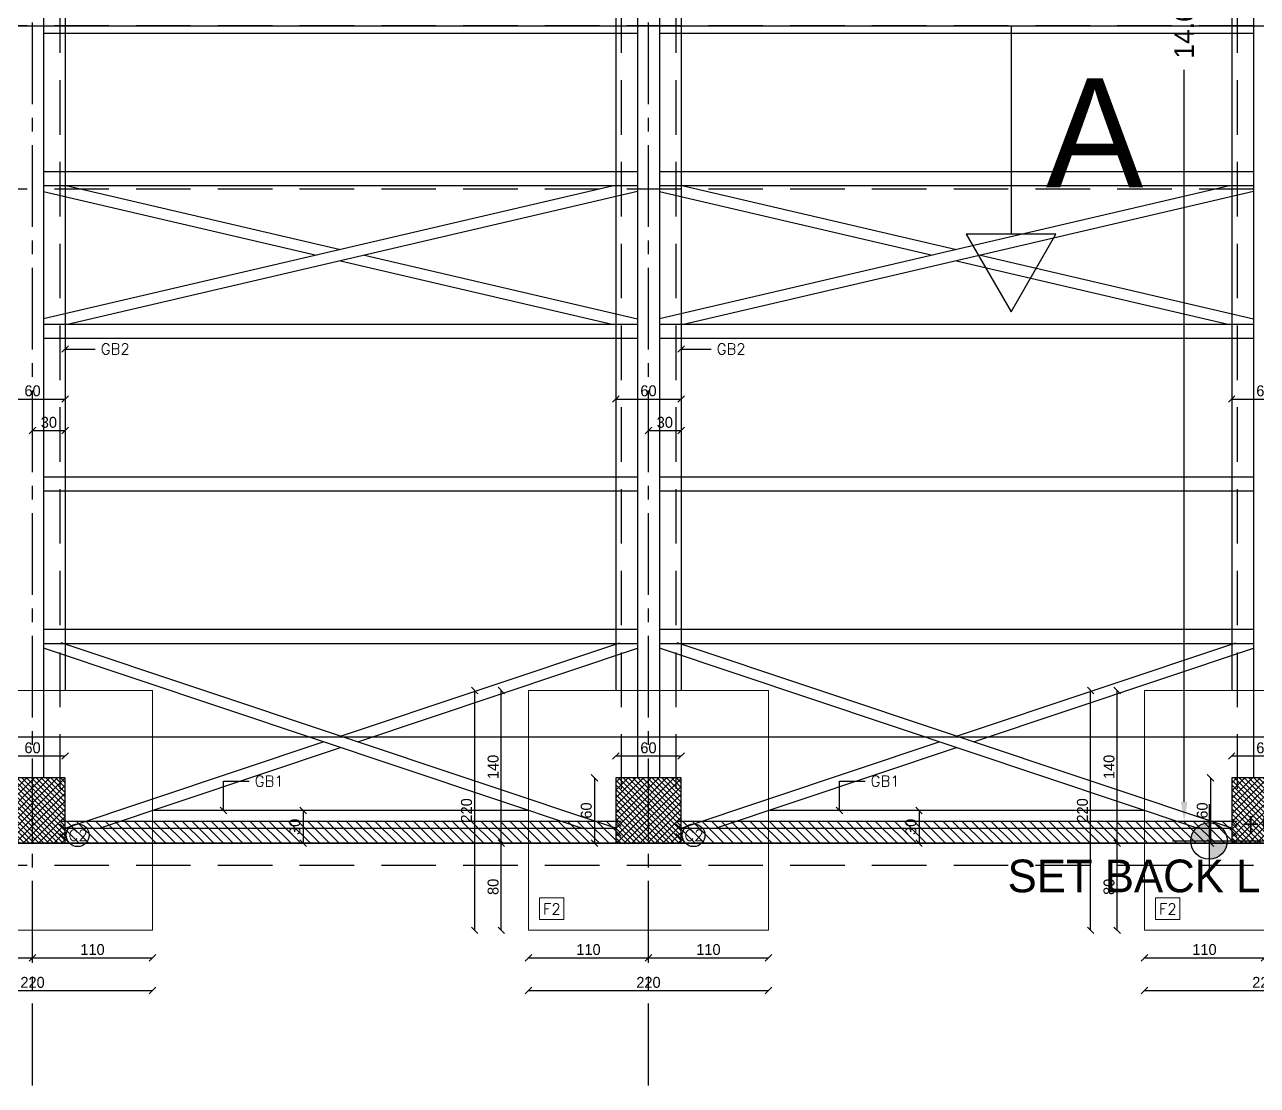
# Model space of a CAD drawing. Header units: metres. Extents: x -353217 to -351774, y -68080 to -67552.
# Drawn here: x -352335.33 to -352324.03, y -67882.94 to -67873.21 of the extents above; entities that cross this region are included whole.
import ezdxf

# ---------------------------------------------------------------- set-up
doc = ezdxf.new("R2010")
doc.units = ezdxf.units.M
doc.header["$MEASUREMENT"] = 0
doc.header["$PDMODE"] = 2
doc.header["$PDSIZE"] = -0.6
doc.linetypes.add('CENTER2', pattern=[1.125, 0.75, -0.125, 0.125, -0.125])
doc.linetypes.add('DASHED', pattern=[0.75, 0.5, -0.25])
for name, color, linetype in [('A-dim', 4, 'Continuous'), ('A-HATCH', 9, 'Continuous'), ('A-levels', 4, 'Continuous'), ('A-TEXT', 6, 'Continuous'), ('A-walls', 5, 'Continuous'), ('lot', 3, 'Continuous'), ('proj', 2, 'DASHED'), ('Str-Axes', 8, 'Continuous'), ('str-columns', 3, 'Continuous'), ('str-frame', 1, 'Continuous'), ('str-ground-beams', 3, 'Continuous')]:
    doc.layers.add(name, color=color, linetype=linetype)
doc.layers.add('str-footings', color=5, linetype='Continuous', lineweight=5)
doc.styles.add('ROMANS', font='romans', dxfattribs={"height": 0.4})
doc.dimstyles.get("Standard").update_dxf_attribs({"dimtxt": 0.18, "dimasz": 0.18, "dimexe": 0.18, "dimexo": 0.0625, "dimgap": 0.09, "dimtad": 0, "dimzin": 0, "dimdsep": 46, "dimtxsty": 'Standard', "dimcen": 0.09, "dimse1": 1, "dimse2": 1, "dimadec": 0, "dimazin": 0, "dimtfac": 1, "dimtix": 1, "dimtofl": 0, "dimtmove": 0, "dimatfit": 3, "dimfxl": 1, "dimtolj": 1, "dimtzin": 0, "dimarcsym": 0})
doc.dimstyles.new('structure', dxfattribs={"dimtxt": 0.1, "dimasz": 0.06, "dimexe": 0.18, "dimexo": 1, "dimgap": 0.025, "dimtad": 1, "dimdec": 1, "dimlfac": 100, "dimrnd": 0.5, "dimdsep": 46, "dimtxsty": 'Standard', "dimblk1": 'OBLIQUE', "dimblk2": 'OBLIQUE', "dimsah": 1, "dimcen": 0.009, "dimse1": 1, "dimse2": 1, "dimclrd": 4, "dimclre": 9, "dimclrt": 1, "dimadec": 0, "dimazin": 0, "dimtfac": 0.066667, "dimtdec": 1, "dimtix": 1, "dimtmove": 2, "dimatfit": 3, "dimldrblk": 'OBLIQUE', "dimfxl": 0.18, "dimtolj": 1, "dimarcsym": 0})
pattern_1 = [(45, (0, 0), (-0.035355339059, 0.035355339059), [])]

# ---------------------------------------------------------------- blocks, each defined once
blk = doc.blocks.new('planlev')
h = blk.add_hatch(color=256)
h.paths.add_polyline_path([(0, 0.2, 0.414214), (-0.2, 0), (0, 0)])
h.paths.add_polyline_path([(0.2, 0), (0, 0), (0, -0.2, 0.414214)])
for p, q in [((0, 0.4), (0, -0.4)), ((-0.4, 0), (1.445, 0))]:
    blk.add_line(p, q)
blk.add_circle((0, 0), 0.2)
at = {"style": 'ROMANS'}
for tag, p in [('LEVEL-NOTATION', (0.345, 0.099)), ('FINISH', (0.345, -0.301))]:
    blk.add_attdef(tag, p, '', height=0.2, dxfattribs=at)
blk = doc.blocks.new('*D474')
at = {"layer": 'A-dim', "color": 0, "lineweight": -2, "transparency": 16777216}
for p, q in [((-352357.732, -67879.742), (-352338.537, -67879.742)), ((-352318.442, -67879.742), (-352337.637, -67879.742))]:
    blk.add_line(p, q, dxfattribs=at)
at = {"layer": 'A-dim', "color": 0, "transparency": 16777216}
for points in [[(-352357.732, -67879.712), (-352357.732, -67879.772), (-352357.912, -67879.742)], [(-352318.442, -67879.712), (-352318.442, -67879.772), (-352318.262, -67879.742)]]:
    blk.add_solid(points, dxfattribs=at)
at = {"layer": 'Defpoints', "color": 0, "transparency": 16777216}
for p in [(-352318.262, -67879.742), (-352357.912, -67880.216), (-352318.262, -67880.216)]:
    blk.add_point(p, dxfattribs=at)
at = {"layer": 'A-dim', "color": 0, "transparency": 16777216, "insert": (-352338.087, -67879.742), "char_height": 0.18, "attachment_point": 5}
blk.add_mtext('\\A1;39.65', dxfattribs=at)
blk = doc.blocks.new('*D475')
at = {"layer": 'A-dim', "color": 0, "lineweight": -2, "transparency": 16777216}
for p, q in [((-352324.698, -67866.096), (-352324.698, -67872.811)), ((-352324.698, -67880.336), (-352324.698, -67873.621))]:
    blk.add_line(p, q, dxfattribs=at)
at = {"layer": 'A-dim', "color": 0, "transparency": 16777216}
for points in [[(-352324.728, -67866.096), (-352324.668, -67866.096), (-352324.698, -67865.916)], [(-352324.728, -67880.336), (-352324.668, -67880.336), (-352324.698, -67880.516)]]:
    blk.add_solid(points, dxfattribs=at)
at = {"layer": 'Defpoints', "color": 0, "transparency": 16777216}
for p in [(-352324.212, -67865.916), (-352324.698, -67880.516), (-352324.212, -67880.516)]:
    blk.add_point(p, dxfattribs=at)
at = {"layer": 'A-dim', "color": 0, "transparency": 16777216, "insert": (-352324.698, -67873.216), "char_height": 0.18, "attachment_point": 5, "rotation": 90}
blk.add_mtext('\\A1;14.60', dxfattribs=at)
blk = doc.blocks.new('_Oblique')
at = {"color": 0, "linetype": 'ByBlock', "lineweight": -2}
blk.add_line((-0.5, -0.5), (0.5, 0.5), dxfattribs=at)
blk = doc.blocks.new('*D540')
at = {"layer": 'Defpoints', "color": 0, "transparency": 16777216}
for p in [(-352335.262, -67881.515), (-352334.162, -67881.515), (-352334.162, -67881.767)]:
    blk.add_point(p, dxfattribs=at)
at = {"layer": 'str-footings', "color": 4, "lineweight": -2, "transparency": 16777216}
blk.add_line((-352335.262, -67881.767), (-352334.162, -67881.767), dxfattribs=at)
at = {"layer": 'str-footings', "color": 4, "lineweight": -2, "transparency": 16777216, "xscale": 0.06, "yscale": 0.06, "zscale": 0.06, "rotation": 180}
blk.add_blockref('_Oblique', (-352335.262, -67881.767), dxfattribs=at)
at = {"layer": 'str-footings', "color": 4, "lineweight": -2, "transparency": 16777216, "xscale": 0.06, "yscale": 0.06, "zscale": 0.06}
blk.add_blockref('_Oblique', (-352334.162, -67881.767), dxfattribs=at)
at = {"layer": 'str-footings', "color": 1, "transparency": 16777216, "insert": (-352334.712, -67881.692), "char_height": 0.1, "attachment_point": 5}
blk.add_mtext('\\A1;110', dxfattribs=at)
blk = doc.blocks.new('*D542')
at = {"layer": 'Defpoints', "color": 0, "transparency": 16777216}
for p in [(-352336.362, -67881.515), (-352335.262, -67881.515), (-352335.262, -67881.767)]:
    blk.add_point(p, dxfattribs=at)
at = {"layer": 'str-footings', "color": 4, "lineweight": -2, "transparency": 16777216}
blk.add_line((-352336.362, -67881.767), (-352335.262, -67881.767), dxfattribs=at)
at = {"layer": 'str-footings', "color": 4, "lineweight": -2, "transparency": 16777216, "xscale": 0.06, "yscale": 0.06, "zscale": 0.06, "rotation": 180}
blk.add_blockref('_Oblique', (-352336.362, -67881.767), dxfattribs=at)
at = {"layer": 'str-footings', "color": 4, "lineweight": -2, "transparency": 16777216, "xscale": 0.06, "yscale": 0.06, "zscale": 0.06}
blk.add_blockref('_Oblique', (-352335.262, -67881.767), dxfattribs=at)
at = {"layer": 'str-footings', "color": 1, "transparency": 16777216, "insert": (-352335.812, -67881.692), "char_height": 0.1, "attachment_point": 5}
blk.add_mtext('\\A1;110', dxfattribs=at)
blk = doc.blocks.new('*D543')
at = {"layer": 'Defpoints', "color": 0, "transparency": 16777216}
for p in [(-352336.362, -67881.515), (-352334.162, -67881.515), (-352334.162, -67882.068)]:
    blk.add_point(p, dxfattribs=at)
at = {"layer": 'str-footings', "color": 4, "lineweight": -2, "transparency": 16777216}
blk.add_line((-352336.362, -67882.068), (-352334.162, -67882.068), dxfattribs=at)
at = {"layer": 'str-footings', "color": 4, "lineweight": -2, "transparency": 16777216, "xscale": 0.06, "yscale": 0.06, "zscale": 0.06, "rotation": 180}
blk.add_blockref('_Oblique', (-352336.362, -67882.068), dxfattribs=at)
at = {"layer": 'str-footings', "color": 4, "lineweight": -2, "transparency": 16777216, "xscale": 0.06, "yscale": 0.06, "zscale": 0.06}
blk.add_blockref('_Oblique', (-352334.162, -67882.068), dxfattribs=at)
at = {"layer": 'str-footings', "color": 1, "transparency": 16777216, "insert": (-352335.262, -67881.993), "char_height": 0.1, "attachment_point": 5}
blk.add_mtext('\\A1;220', dxfattribs=at)
blk = doc.blocks.new('*D545')
at = {"layer": 'Defpoints', "color": 0, "transparency": 16777216}
for p in [(-352330.962, -67880.716), (-352330.712, -67880.716), (-352330.712, -67881.515)]:
    blk.add_point(p, dxfattribs=at)
at = {"layer": 'str-footings', "color": 4, "lineweight": -2, "transparency": 16777216}
blk.add_line((-352330.962, -67881.515), (-352330.962, -67880.716), dxfattribs=at)
at = {"layer": 'str-footings', "color": 4, "lineweight": -2, "transparency": 16777216, "xscale": 0.06, "yscale": 0.06, "zscale": 0.06}
for p, rotation in [((-352330.962, -67880.716), 90), ((-352330.962, -67881.515), 270)]:
    blk.add_blockref('_Oblique', p, dxfattribs=dict(at, rotation=rotation))
at = {"layer": 'str-footings', "color": 1, "transparency": 16777216, "insert": (-352331.037, -67881.116), "char_height": 0.1, "attachment_point": 5, "rotation": 90}
blk.add_mtext('\\A1;80', dxfattribs=at)
blk = doc.blocks.new('*D546')
at = {"layer": 'Defpoints', "color": 0, "transparency": 16777216}
for p in [(-352329.612, -67881.515), (-352328.512, -67881.515), (-352328.512, -67881.767)]:
    blk.add_point(p, dxfattribs=at)
at = {"layer": 'str-footings', "color": 4, "lineweight": -2, "transparency": 16777216}
blk.add_line((-352329.612, -67881.767), (-352328.512, -67881.767), dxfattribs=at)
at = {"layer": 'str-footings', "color": 4, "lineweight": -2, "transparency": 16777216, "xscale": 0.06, "yscale": 0.06, "zscale": 0.06, "rotation": 180}
blk.add_blockref('_Oblique', (-352329.612, -67881.767), dxfattribs=at)
at = {"layer": 'str-footings', "color": 4, "lineweight": -2, "transparency": 16777216, "xscale": 0.06, "yscale": 0.06, "zscale": 0.06}
blk.add_blockref('_Oblique', (-352328.512, -67881.767), dxfattribs=at)
at = {"layer": 'str-footings', "color": 1, "transparency": 16777216, "insert": (-352329.062, -67881.692), "char_height": 0.1, "attachment_point": 5}
blk.add_mtext('\\A1;110', dxfattribs=at)
blk = doc.blocks.new('*D547')
at = {"layer": 'Defpoints', "color": 0, "transparency": 16777216}
for p in [(-352330.962, -67879.315), (-352330.712, -67879.315), (-352330.712, -67880.716)]:
    blk.add_point(p, dxfattribs=at)
at = {"layer": 'str-footings', "color": 4, "lineweight": -2, "transparency": 16777216}
blk.add_line((-352330.962, -67880.716), (-352330.962, -67879.315), dxfattribs=at)
at = {"layer": 'str-footings', "color": 4, "lineweight": -2, "transparency": 16777216, "xscale": 0.06, "yscale": 0.06, "zscale": 0.06}
for p, rotation in [((-352330.962, -67879.315), 90), ((-352330.962, -67880.716), 270)]:
    blk.add_blockref('_Oblique', p, dxfattribs=dict(at, rotation=rotation))
at = {"layer": 'str-footings', "color": 1, "transparency": 16777216, "insert": (-352331.037, -67880.016), "char_height": 0.1, "attachment_point": 5, "rotation": 90}
blk.add_mtext('\\A1;140', dxfattribs=at)
blk = doc.blocks.new('*D548')
at = {"layer": 'Defpoints', "color": 0, "transparency": 16777216}
for p in [(-352330.712, -67881.515), (-352329.612, -67881.515), (-352329.612, -67881.767)]:
    blk.add_point(p, dxfattribs=at)
at = {"layer": 'str-footings', "color": 4, "lineweight": -2, "transparency": 16777216}
blk.add_line((-352330.712, -67881.767), (-352329.612, -67881.767), dxfattribs=at)
at = {"layer": 'str-footings', "color": 4, "lineweight": -2, "transparency": 16777216, "xscale": 0.06, "yscale": 0.06, "zscale": 0.06, "rotation": 180}
blk.add_blockref('_Oblique', (-352330.712, -67881.767), dxfattribs=at)
at = {"layer": 'str-footings', "color": 4, "lineweight": -2, "transparency": 16777216, "xscale": 0.06, "yscale": 0.06, "zscale": 0.06}
blk.add_blockref('_Oblique', (-352329.612, -67881.767), dxfattribs=at)
at = {"layer": 'str-footings', "color": 1, "transparency": 16777216, "insert": (-352330.162, -67881.692), "char_height": 0.1, "attachment_point": 5}
blk.add_mtext('\\A1;110', dxfattribs=at)
blk = doc.blocks.new('*D549')
at = {"layer": 'Defpoints', "color": 0, "transparency": 16777216}
for p in [(-352330.712, -67881.515), (-352328.512, -67881.515), (-352328.512, -67882.068)]:
    blk.add_point(p, dxfattribs=at)
at = {"layer": 'str-footings', "color": 4, "lineweight": -2, "transparency": 16777216}
blk.add_line((-352330.712, -67882.068), (-352328.512, -67882.068), dxfattribs=at)
at = {"layer": 'str-footings', "color": 4, "lineweight": -2, "transparency": 16777216, "xscale": 0.06, "yscale": 0.06, "zscale": 0.06, "rotation": 180}
blk.add_blockref('_Oblique', (-352330.712, -67882.068), dxfattribs=at)
at = {"layer": 'str-footings', "color": 4, "lineweight": -2, "transparency": 16777216, "xscale": 0.06, "yscale": 0.06, "zscale": 0.06}
blk.add_blockref('_Oblique', (-352328.512, -67882.068), dxfattribs=at)
at = {"layer": 'str-footings', "color": 1, "transparency": 16777216, "insert": (-352329.612, -67881.993), "char_height": 0.1, "attachment_point": 5}
blk.add_mtext('\\A1;220', dxfattribs=at)
blk = doc.blocks.new('*D550')
at = {"layer": 'Defpoints', "color": 0, "transparency": 16777216}
for p in [(-352331.206, -67879.315), (-352330.712, -67879.315), (-352330.712, -67881.515)]:
    blk.add_point(p, dxfattribs=at)
at = {"layer": 'str-footings', "color": 4, "lineweight": -2, "transparency": 16777216}
blk.add_line((-352331.206, -67881.515), (-352331.206, -67879.315), dxfattribs=at)
at = {"layer": 'str-footings', "color": 4, "lineweight": -2, "transparency": 16777216, "xscale": 0.06, "yscale": 0.06, "zscale": 0.06}
for p, rotation in [((-352331.206, -67879.315), 90), ((-352331.206, -67881.515), 270)]:
    blk.add_blockref('_Oblique', p, dxfattribs=dict(at, rotation=rotation))
at = {"layer": 'str-footings', "color": 1, "transparency": 16777216, "insert": (-352331.281, -67880.415), "char_height": 0.1, "attachment_point": 5, "rotation": 90}
blk.add_mtext('\\A1;220', dxfattribs=at)
blk = doc.blocks.new('*D551')
at = {"layer": 'Defpoints', "color": 0, "transparency": 16777216}
for p in [(-352325.312, -67880.716), (-352325.062, -67880.716), (-352325.062, -67881.515)]:
    blk.add_point(p, dxfattribs=at)
at = {"layer": 'str-footings', "color": 4, "lineweight": -2, "transparency": 16777216}
blk.add_line((-352325.312, -67881.515), (-352325.312, -67880.716), dxfattribs=at)
at = {"layer": 'str-footings', "color": 4, "lineweight": -2, "transparency": 16777216, "xscale": 0.06, "yscale": 0.06, "zscale": 0.06}
for p, rotation in [((-352325.312, -67880.716), 90), ((-352325.312, -67881.515), 270)]:
    blk.add_blockref('_Oblique', p, dxfattribs=dict(at, rotation=rotation))
at = {"layer": 'str-footings', "color": 1, "transparency": 16777216, "insert": (-352325.387, -67881.116), "char_height": 0.1, "attachment_point": 5, "rotation": 90}
blk.add_mtext('\\A1;80', dxfattribs=at)
blk = doc.blocks.new('*D553')
at = {"layer": 'Defpoints', "color": 0, "transparency": 16777216}
for p in [(-352325.312, -67879.315), (-352325.062, -67879.315), (-352325.062, -67880.716)]:
    blk.add_point(p, dxfattribs=at)
at = {"layer": 'str-footings', "color": 4, "lineweight": -2, "transparency": 16777216}
blk.add_line((-352325.312, -67880.716), (-352325.312, -67879.315), dxfattribs=at)
at = {"layer": 'str-footings', "color": 4, "lineweight": -2, "transparency": 16777216, "xscale": 0.06, "yscale": 0.06, "zscale": 0.06}
for p, rotation in [((-352325.312, -67879.315), 90), ((-352325.312, -67880.716), 270)]:
    blk.add_blockref('_Oblique', p, dxfattribs=dict(at, rotation=rotation))
at = {"layer": 'str-footings', "color": 1, "transparency": 16777216, "insert": (-352325.387, -67880.016), "char_height": 0.1, "attachment_point": 5, "rotation": 90}
blk.add_mtext('\\A1;140', dxfattribs=at)
blk = doc.blocks.new('*D554')
at = {"layer": 'Defpoints', "color": 0, "transparency": 16777216}
for p in [(-352325.062, -67881.515), (-352323.962, -67881.515), (-352323.962, -67881.767)]:
    blk.add_point(p, dxfattribs=at)
at = {"layer": 'str-footings', "color": 4, "lineweight": -2, "transparency": 16777216}
blk.add_line((-352325.062, -67881.767), (-352323.962, -67881.767), dxfattribs=at)
at = {"layer": 'str-footings', "color": 4, "lineweight": -2, "transparency": 16777216, "xscale": 0.06, "yscale": 0.06, "zscale": 0.06, "rotation": 180}
blk.add_blockref('_Oblique', (-352325.062, -67881.767), dxfattribs=at)
at = {"layer": 'str-footings', "color": 4, "lineweight": -2, "transparency": 16777216, "xscale": 0.06, "yscale": 0.06, "zscale": 0.06}
blk.add_blockref('_Oblique', (-352323.962, -67881.767), dxfattribs=at)
at = {"layer": 'str-footings', "color": 1, "transparency": 16777216, "insert": (-352324.512, -67881.692), "char_height": 0.1, "attachment_point": 5}
blk.add_mtext('\\A1;110', dxfattribs=at)
blk = doc.blocks.new('*D555')
at = {"layer": 'Defpoints', "color": 0, "transparency": 16777216}
for p in [(-352325.062, -67881.515), (-352322.862, -67881.515), (-352322.862, -67882.068)]:
    blk.add_point(p, dxfattribs=at)
at = {"layer": 'str-footings', "color": 4, "lineweight": -2, "transparency": 16777216}
blk.add_line((-352325.062, -67882.068), (-352322.862, -67882.068), dxfattribs=at)
at = {"layer": 'str-footings', "color": 4, "lineweight": -2, "transparency": 16777216, "xscale": 0.06, "yscale": 0.06, "zscale": 0.06, "rotation": 180}
blk.add_blockref('_Oblique', (-352325.062, -67882.068), dxfattribs=at)
at = {"layer": 'str-footings', "color": 4, "lineweight": -2, "transparency": 16777216, "xscale": 0.06, "yscale": 0.06, "zscale": 0.06}
blk.add_blockref('_Oblique', (-352322.862, -67882.068), dxfattribs=at)
at = {"layer": 'str-footings', "color": 1, "transparency": 16777216, "insert": (-352323.962, -67881.993), "char_height": 0.1, "attachment_point": 5}
blk.add_mtext('\\A1;220', dxfattribs=at)
blk = doc.blocks.new('*D556')
at = {"layer": 'Defpoints', "color": 0, "transparency": 16777216}
for p in [(-352325.556, -67879.315), (-352325.062, -67879.315), (-352325.062, -67881.515)]:
    blk.add_point(p, dxfattribs=at)
at = {"layer": 'str-footings', "color": 4, "lineweight": -2, "transparency": 16777216}
blk.add_line((-352325.556, -67881.515), (-352325.556, -67879.315), dxfattribs=at)
at = {"layer": 'str-footings', "color": 4, "lineweight": -2, "transparency": 16777216, "xscale": 0.06, "yscale": 0.06, "zscale": 0.06}
for p, rotation in [((-352325.556, -67879.315), 90), ((-352325.556, -67881.515), 270)]:
    blk.add_blockref('_Oblique', p, dxfattribs=dict(at, rotation=rotation))
at = {"layer": 'str-footings', "color": 1, "transparency": 16777216, "insert": (-352325.631, -67880.415), "char_height": 0.1, "attachment_point": 5, "rotation": 90}
blk.add_mtext('\\A1;220', dxfattribs=at)
blk = doc.blocks.new('*D576')
at = {"layer": 'Defpoints', "color": 0, "ltscale": 10, "transparency": 16777216}
for p in [(-352324.262, -67876.641), (-352323.662, -67876.641), (-352323.662, -67876.641)]:
    blk.add_point(p, dxfattribs=at)
at = {"layer": 'str-ground-beams', "color": 4, "lineweight": -2, "ltscale": 10, "transparency": 16777216}
blk.add_line((-352324.262, -67876.641), (-352323.662, -67876.641), dxfattribs=at)
at = {"layer": 'str-ground-beams', "color": 4, "lineweight": -2, "ltscale": 10, "transparency": 16777216, "xscale": 0.06, "yscale": 0.06, "zscale": 0.06, "rotation": 180}
blk.add_blockref('_Oblique', (-352324.262, -67876.641), dxfattribs=at)
at = {"layer": 'str-ground-beams', "color": 4, "lineweight": -2, "ltscale": 10, "transparency": 16777216, "xscale": 0.06, "yscale": 0.06, "zscale": 0.06}
blk.add_blockref('_Oblique', (-352323.662, -67876.641), dxfattribs=at)
at = {"layer": 'str-ground-beams', "color": 1, "ltscale": 10, "transparency": 16777216, "insert": (-352323.962, -67876.566), "char_height": 0.1, "attachment_point": 5}
blk.add_mtext('\\A1;60', dxfattribs=at)
blk = doc.blocks.new('*D578')
at = {"layer": 'Defpoints', "color": 0, "ltscale": 10, "transparency": 16777216}
for p in [(-352329.912, -67876.641), (-352329.312, -67876.641), (-352329.312, -67876.641)]:
    blk.add_point(p, dxfattribs=at)
at = {"layer": 'str-ground-beams', "color": 4, "lineweight": -2, "ltscale": 10, "transparency": 16777216}
blk.add_line((-352329.912, -67876.641), (-352329.312, -67876.641), dxfattribs=at)
at = {"layer": 'str-ground-beams', "color": 4, "lineweight": -2, "ltscale": 10, "transparency": 16777216, "xscale": 0.06, "yscale": 0.06, "zscale": 0.06, "rotation": 180}
blk.add_blockref('_Oblique', (-352329.912, -67876.641), dxfattribs=at)
at = {"layer": 'str-ground-beams', "color": 4, "lineweight": -2, "ltscale": 10, "transparency": 16777216, "xscale": 0.06, "yscale": 0.06, "zscale": 0.06}
blk.add_blockref('_Oblique', (-352329.312, -67876.641), dxfattribs=at)
at = {"layer": 'str-ground-beams', "color": 1, "ltscale": 10, "transparency": 16777216, "insert": (-352329.612, -67876.566), "char_height": 0.1, "attachment_point": 5}
blk.add_mtext('\\A1;60', dxfattribs=at)
blk = doc.blocks.new('*D579')
at = {"layer": 'Defpoints', "color": 0, "ltscale": 10, "transparency": 16777216}
for p in [(-352329.612, -67876.93), (-352329.312, -67876.93), (-352329.312, -67876.93)]:
    blk.add_point(p, dxfattribs=at)
at = {"layer": 'str-ground-beams', "color": 4, "lineweight": -2, "ltscale": 10, "transparency": 16777216}
blk.add_line((-352329.612, -67876.93), (-352329.312, -67876.93), dxfattribs=at)
at = {"layer": 'str-ground-beams', "color": 4, "lineweight": -2, "ltscale": 10, "transparency": 16777216, "xscale": 0.06, "yscale": 0.06, "zscale": 0.06, "rotation": 180}
blk.add_blockref('_Oblique', (-352329.612, -67876.93), dxfattribs=at)
at = {"layer": 'str-ground-beams', "color": 4, "lineweight": -2, "ltscale": 10, "transparency": 16777216, "xscale": 0.06, "yscale": 0.06, "zscale": 0.06}
blk.add_blockref('_Oblique', (-352329.312, -67876.93), dxfattribs=at)
at = {"layer": 'str-ground-beams', "color": 1, "ltscale": 10, "transparency": 16777216, "insert": (-352329.462, -67876.855), "char_height": 0.1, "attachment_point": 5}
blk.add_mtext('\\A1;30', dxfattribs=at)
blk = doc.blocks.new('*D580')
at = {"layer": 'Defpoints', "color": 0, "ltscale": 10, "transparency": 16777216}
for p in [(-352335.562, -67876.641), (-352334.962, -67876.641), (-352334.962, -67876.641)]:
    blk.add_point(p, dxfattribs=at)
at = {"layer": 'str-ground-beams', "color": 4, "lineweight": -2, "ltscale": 10, "transparency": 16777216}
blk.add_line((-352335.562, -67876.641), (-352334.962, -67876.641), dxfattribs=at)
at = {"layer": 'str-ground-beams', "color": 4, "lineweight": -2, "ltscale": 10, "transparency": 16777216, "xscale": 0.06, "yscale": 0.06, "zscale": 0.06, "rotation": 180}
blk.add_blockref('_Oblique', (-352335.562, -67876.641), dxfattribs=at)
at = {"layer": 'str-ground-beams', "color": 4, "lineweight": -2, "ltscale": 10, "transparency": 16777216, "xscale": 0.06, "yscale": 0.06, "zscale": 0.06}
blk.add_blockref('_Oblique', (-352334.962, -67876.641), dxfattribs=at)
at = {"layer": 'str-ground-beams', "color": 1, "ltscale": 10, "transparency": 16777216, "insert": (-352335.262, -67876.566), "char_height": 0.1, "attachment_point": 5}
blk.add_mtext('\\A1;60', dxfattribs=at)
blk = doc.blocks.new('*D581')
at = {"layer": 'Defpoints', "color": 0, "ltscale": 10, "transparency": 16777216}
for p in [(-352335.262, -67876.93), (-352334.962, -67876.93), (-352334.962, -67876.93)]:
    blk.add_point(p, dxfattribs=at)
at = {"layer": 'str-ground-beams', "color": 4, "lineweight": -2, "ltscale": 10, "transparency": 16777216}
blk.add_line((-352335.262, -67876.93), (-352334.962, -67876.93), dxfattribs=at)
at = {"layer": 'str-ground-beams', "color": 4, "lineweight": -2, "ltscale": 10, "transparency": 16777216, "xscale": 0.06, "yscale": 0.06, "zscale": 0.06, "rotation": 180}
blk.add_blockref('_Oblique', (-352335.262, -67876.93), dxfattribs=at)
at = {"layer": 'str-ground-beams', "color": 4, "lineweight": -2, "ltscale": 10, "transparency": 16777216, "xscale": 0.06, "yscale": 0.06, "zscale": 0.06}
blk.add_blockref('_Oblique', (-352334.962, -67876.93), dxfattribs=at)
at = {"layer": 'str-ground-beams', "color": 1, "ltscale": 10, "transparency": 16777216, "insert": (-352335.112, -67876.855), "char_height": 0.1, "attachment_point": 5}
blk.add_mtext('\\A1;30', dxfattribs=at)
blk = doc.blocks.new('*D592')
at = {"layer": 'Defpoints', "color": 0, "transparency": 16777216}
for p in [(-352332.78, -67880.416), (-352332.78, -67880.716), (-352332.78, -67880.716)]:
    blk.add_point(p, dxfattribs=at)
at = {"layer": 'str-ground-beams', "color": 4, "lineweight": -2, "transparency": 16777216}
blk.add_line((-352332.78, -67880.416), (-352332.78, -67880.716), dxfattribs=at)
at = {"layer": 'str-ground-beams', "color": 4, "lineweight": -2, "transparency": 16777216, "xscale": 0.06, "yscale": 0.06, "zscale": 0.06}
for p, rotation in [((-352332.78, -67880.416), 90), ((-352332.78, -67880.716), 270)]:
    blk.add_blockref('_Oblique', p, dxfattribs=dict(at, rotation=rotation))
at = {"layer": 'str-ground-beams', "color": 1, "transparency": 16777216, "insert": (-352332.855, -67880.566), "char_height": 0.1, "attachment_point": 5, "rotation": 90}
blk.add_mtext('\\A1;30', dxfattribs=at)
blk = doc.blocks.new('*D593')
at = {"layer": 'Defpoints', "color": 0, "transparency": 16777216}
for p in [(-352327.13, -67880.416), (-352327.13, -67880.716), (-352327.13, -67880.716)]:
    blk.add_point(p, dxfattribs=at)
at = {"layer": 'str-ground-beams', "color": 4, "lineweight": -2, "transparency": 16777216}
blk.add_line((-352327.13, -67880.416), (-352327.13, -67880.716), dxfattribs=at)
at = {"layer": 'str-ground-beams', "color": 4, "lineweight": -2, "transparency": 16777216, "xscale": 0.06, "yscale": 0.06, "zscale": 0.06}
for p, rotation in [((-352327.13, -67880.416), 90), ((-352327.13, -67880.716), 270)]:
    blk.add_blockref('_Oblique', p, dxfattribs=dict(at, rotation=rotation))
at = {"layer": 'str-ground-beams', "color": 1, "transparency": 16777216, "insert": (-352327.205, -67880.566), "char_height": 0.1, "attachment_point": 5, "rotation": 90}
blk.add_mtext('\\A1;30', dxfattribs=at)
blk = doc.blocks.new('*D615')
at = {"layer": 'Defpoints', "color": 0, "transparency": 16777216}
for p in [(-352335.562, -67879.916), (-352335.562, -67880.116), (-352334.962, -67880.116)]:
    blk.add_point(p, dxfattribs=at)
at = {"layer": 'str-columns', "color": 4, "lineweight": -2, "transparency": 16777216}
blk.add_line((-352334.962, -67879.916), (-352335.562, -67879.916), dxfattribs=at)
at = {"layer": 'str-columns', "color": 4, "lineweight": -2, "transparency": 16777216, "xscale": 0.06, "yscale": 0.06, "zscale": 0.06, "rotation": 180}
blk.add_blockref('_Oblique', (-352335.562, -67879.916), dxfattribs=at)
at = {"layer": 'str-columns', "color": 4, "lineweight": -2, "transparency": 16777216, "xscale": 0.06, "yscale": 0.06, "zscale": 0.06}
blk.add_blockref('_Oblique', (-352334.962, -67879.916), dxfattribs=at)
at = {"layer": 'str-columns', "color": 1, "transparency": 16777216, "insert": (-352335.262, -67879.841), "char_height": 0.1, "attachment_point": 5}
blk.add_mtext('\\A1;60', dxfattribs=at)
blk = doc.blocks.new('*D617')
at = {"layer": 'Defpoints', "color": 0, "transparency": 16777216}
for p in [(-352329.912, -67879.916), (-352329.912, -67880.116), (-352329.312, -67880.116)]:
    blk.add_point(p, dxfattribs=at)
at = {"layer": 'str-columns', "color": 4, "lineweight": -2, "transparency": 16777216}
blk.add_line((-352329.312, -67879.916), (-352329.912, -67879.916), dxfattribs=at)
at = {"layer": 'str-columns', "color": 4, "lineweight": -2, "transparency": 16777216, "xscale": 0.06, "yscale": 0.06, "zscale": 0.06, "rotation": 180}
blk.add_blockref('_Oblique', (-352329.912, -67879.916), dxfattribs=at)
at = {"layer": 'str-columns', "color": 4, "lineweight": -2, "transparency": 16777216, "xscale": 0.06, "yscale": 0.06, "zscale": 0.06}
blk.add_blockref('_Oblique', (-352329.312, -67879.916), dxfattribs=at)
at = {"layer": 'str-columns', "color": 1, "transparency": 16777216, "insert": (-352329.612, -67879.841), "char_height": 0.1, "attachment_point": 5}
blk.add_mtext('\\A1;60', dxfattribs=at)
blk = doc.blocks.new('*D618')
at = {"layer": 'Defpoints', "color": 0, "transparency": 16777216}
for p in [(-352329.912, -67880.116), (-352330.107, -67880.716), (-352329.912, -67880.716)]:
    blk.add_point(p, dxfattribs=at)
at = {"layer": 'str-columns', "color": 4, "lineweight": -2, "transparency": 16777216}
blk.add_line((-352330.107, -67880.116), (-352330.107, -67880.716), dxfattribs=at)
at = {"layer": 'str-columns', "color": 4, "lineweight": -2, "transparency": 16777216, "xscale": 0.06, "yscale": 0.06, "zscale": 0.06}
for p, rotation in [((-352330.107, -67880.116), 90), ((-352330.107, -67880.716), 270)]:
    blk.add_blockref('_Oblique', p, dxfattribs=dict(at, rotation=rotation))
at = {"layer": 'str-columns', "color": 1, "transparency": 16777216, "insert": (-352330.182, -67880.416), "char_height": 0.1, "attachment_point": 5, "rotation": 90}
blk.add_mtext('\\A1;60', dxfattribs=at)
blk = doc.blocks.new('*D619')
at = {"layer": 'Defpoints', "color": 0, "transparency": 16777216}
for p in [(-352324.262, -67879.916), (-352324.262, -67880.116), (-352323.662, -67880.116)]:
    blk.add_point(p, dxfattribs=at)
at = {"layer": 'str-columns', "color": 4, "lineweight": -2, "transparency": 16777216}
blk.add_line((-352323.662, -67879.916), (-352324.262, -67879.916), dxfattribs=at)
at = {"layer": 'str-columns', "color": 4, "lineweight": -2, "transparency": 16777216, "xscale": 0.06, "yscale": 0.06, "zscale": 0.06, "rotation": 180}
blk.add_blockref('_Oblique', (-352324.262, -67879.916), dxfattribs=at)
at = {"layer": 'str-columns', "color": 4, "lineweight": -2, "transparency": 16777216, "xscale": 0.06, "yscale": 0.06, "zscale": 0.06}
blk.add_blockref('_Oblique', (-352323.662, -67879.916), dxfattribs=at)
at = {"layer": 'str-columns', "color": 1, "transparency": 16777216, "insert": (-352323.962, -67879.841), "char_height": 0.1, "attachment_point": 5}
blk.add_mtext('\\A1;60', dxfattribs=at)
blk = doc.blocks.new('*D620')
at = {"layer": 'Defpoints', "color": 0, "transparency": 16777216}
for p in [(-352324.262, -67880.116), (-352324.457, -67880.716), (-352324.262, -67880.716)]:
    blk.add_point(p, dxfattribs=at)
at = {"layer": 'str-columns', "color": 4, "lineweight": -2, "transparency": 16777216}
blk.add_line((-352324.457, -67880.116), (-352324.457, -67880.716), dxfattribs=at)
at = {"layer": 'str-columns', "color": 4, "lineweight": -2, "transparency": 16777216, "xscale": 0.06, "yscale": 0.06, "zscale": 0.06}
for p, rotation in [((-352324.457, -67880.116), 90), ((-352324.457, -67880.716), 270)]:
    blk.add_blockref('_Oblique', p, dxfattribs=dict(at, rotation=rotation))
at = {"layer": 'str-columns', "color": 1, "transparency": 16777216, "insert": (-352324.532, -67880.416), "char_height": 0.1, "attachment_point": 5, "rotation": 90}
blk.add_mtext('\\A1;60', dxfattribs=at)

msp = doc.modelspace()

# ---------------------------------------------------------------- hatches: boundary and pattern name
at = {"layer": 'A-HATCH'}
h = msp.add_hatch(dxfattribs=at)
h.set_pattern_fill('LINE', color=256, scale=0.25, angle=315, style=0)
h.set_pattern_definition([(315, (-352335.511867, -67880.716397), (0.0220971, 0.0220971), [])])
h.paths.add_polyline_path([(-352334.9618675, -67880.1163974), (-352335.5618675, -67880.1163974), (-352335.5618675, -67880.7163974), (-352334.9618675, -67880.7163974)])
h = msp.add_hatch(dxfattribs=at)
h.set_pattern_fill('LINE', color=256, scale=0.25, angle=315, style=0)
h.set_pattern_definition([(315, (-352329.861867, -67880.716397), (0.0220971, 0.0220971), [])])
h.paths.add_polyline_path([(-352329.3118675, -67880.1163974), (-352329.9118675, -67880.1163974), (-352329.9118675, -67880.7163974), (-352329.3118675, -67880.7163974)])
h = msp.add_hatch(dxfattribs=at)
h.set_pattern_fill('LINE', color=256, scale=0.25, angle=315, style=0)
h.set_pattern_definition([(315, (-352324.211867, -67880.716397), (0.0220971, 0.0220971), [])])
h.paths.add_polyline_path([(-352323.6618675, -67880.1163974), (-352324.2618675, -67880.1163974), (-352324.2618675, -67880.7163974), (-352323.6618675, -67880.7163974)])
h = msp.add_hatch(dxfattribs=at)
h.set_pattern_fill('LINE', color=256, scale=0.5, angle=315, style=0)
h.set_pattern_definition([(315, (-352335.01187, -67880.7164), (0.0441942, 0.0441942), [])])
h.paths.add_polyline_path([(-352329.8618675, -67880.5163974), (-352335.0118675, -67880.5163974), (-352335.0118675, -67880.7163974), (-352329.8618675, -67880.7163974)])
h = msp.add_hatch(dxfattribs=at)
h.set_pattern_fill('LINE', color=256, scale=0.5, angle=315, style=0)
h.set_pattern_definition([(315, (-352329.36187, -67880.7164), (0.0441942, 0.0441942), [])])
h.paths.add_polyline_path([(-352324.2118675, -67880.5163974), (-352329.3618675, -67880.5163974), (-352329.3618675, -67880.7163974), (-352324.2118675, -67880.7163974)])
at = {"layer": 'str-columns'}
h = msp.add_hatch(dxfattribs=at)
h.set_pattern_fill('ANSI31', color=8, scale=0.4)
h.set_pattern_definition(pattern_1)
h.paths.add_polyline_path([(-352335.5618675, -67880.7163974), (-352334.9618675, -67880.7163974), (-352334.9618675, -67880.1163974), (-352335.5618675, -67880.1163974)])
h = msp.add_hatch(dxfattribs=at)
h.set_pattern_fill('ANSI31', color=8, scale=0.4)
h.set_pattern_definition(pattern_1)
h.paths.add_polyline_path([(-352329.9118675, -67880.7163974), (-352329.3118675, -67880.7163974), (-352329.3118675, -67880.1163974), (-352329.9118675, -67880.1163974)])
h = msp.add_hatch(dxfattribs=at)
h.set_pattern_fill('ANSI31', color=8, scale=0.4)
h.set_pattern_definition(pattern_1)
h.paths.add_polyline_path([(-352324.2618675, -67880.7163974), (-352323.6618675, -67880.7163974), (-352323.6618675, -67880.1163974), (-352324.2618675, -67880.1163974)])

# ---------------------------------------------------------------- linework, layer by layer
at = {"layer": 'A-walls'}
for p, q in [((-352368.8397524, -67873.2163974), (-352310.4654288, -67873.2163974)), ((-352326.28629, -67873.2163974), (-352326.28629, -67875.127013))]:
    msp.add_line(p, q, dxfattribs=at)
for points in [[(-352318.2618675, -67865.7163974), (-352318.0618675, -67865.7163974), (-352318.0618675, -67880.7163974), (-352358.1118675, -67880.7163974)], [(-352329.8618675, -67880.5163974), (-352335.0118675, -67880.5163974)], [(-352324.2118675, -67880.5163974), (-352329.3618675, -67880.5163974)]]:
    msp.add_lwpolyline(points, dxfattribs=at)
msp.add_lwpolyline([(-352326.28629, -67875.8409223), (-352325.8741143, -67875.127013), (-352326.6984657, -67875.127013)], close=True, dxfattribs=at)
at = {"layer": 'lot', "linetype": 'DASHED'}
msp.add_lwpolyline([(-352363.0380876, -67860.0554514), (-352303.3319264, -67846.0572659), (-352302.8684362, -67865.8068441), (-352317.8618675, -67866.0044534), (-352316.7136914, -67880.7163974), (-352362.4587317, -67880.7163974)], close=True, dxfattribs=at)
at = {"layer": 'proj'}
for p, q in [((-352335.0118675, -67866.2163974), (-352335.0118675, -67880.2163974)), ((-352329.8618675, -67866.2163974), (-352329.8618675, -67880.2163974)), ((-352329.3618675, -67866.2163974), (-352329.3618675, -67880.2163974)), ((-352324.2118675, -67866.2163974), (-352324.2118675, -67880.2163974)), ((-352318.0618675, -67873.2163974), (-352358.1118675, -67873.2163974)), ((-352318.0618675, -67874.7163974), (-352358.1118675, -67874.7163974))]:
    msp.add_line(p, q, dxfattribs=at)
msp.add_lwpolyline([(-352358.3118675, -67880.9163974), (-352317.8618675, -67880.9163974), (-352317.8618675, -67865.5163974), (-352358.3118675, -67865.5163974)], close=True, dxfattribs=at)
at = {"layer": 'Str-Axes', "linetype": 'CENTER2'}
for p, q in [((-352335.2618675, -67882.9372075), (-352335.2618675, -67863.9839935)), ((-352329.6118675, -67882.9372075), (-352329.6118675, -67863.9839935)), ((-352314.6259956, -67880.7163974), (-352359.995448, -67880.7163974))]:
    msp.add_line(p, q, dxfattribs=at)
at = {"layer": 'str-columns'}
for points in [[(-352335.5618675, -67880.7163974), (-352334.9618675, -67880.7163974), (-352334.9618675, -67880.1163974), (-352335.5618675, -67880.1163974)], [(-352329.9118675, -67880.7163974), (-352329.3118675, -67880.7163974), (-352329.3118675, -67880.1163974), (-352329.9118675, -67880.1163974)], [(-352324.2618675, -67880.7163974), (-352323.6618675, -67880.7163974), (-352323.6618675, -67880.1163974), (-352324.2618675, -67880.1163974)]]:
    msp.add_lwpolyline(points, close=True, dxfattribs=at)
at = {"layer": 'str-columns', "color": 1}
for centre in [(-352334.8481493, -67880.6427297), (-352329.1981493, -67880.6427297)]:
    msp.add_circle(centre, 0.1041644, dxfattribs=at)
at = {"layer": 'str-footings'}
for points in [[(-352336.3618675, -67881.5146079), (-352334.1618675, -67881.5146079), (-352334.1618675, -67879.3146079), (-352336.3618675, -67879.3146079)], [(-352330.7118675, -67881.5146079), (-352328.5118675, -67881.5146079), (-352328.5118675, -67879.3146079), (-352330.7118675, -67879.3146079)], [(-352325.0618675, -67881.5146079), (-352322.8618675, -67881.5146079), (-352322.8618675, -67879.3146079), (-352325.0618675, -67879.3146079)]]:
    msp.add_lwpolyline(points, close=True, dxfattribs=at)
at = {"layer": 'str-footings', "color": 2}
for points in [[(-352330.3873835, -67881.2184701), (-352330.6118675, -67881.2184701), (-352330.6118675, -67881.4146079), (-352330.3873835, -67881.4146079)], [(-352324.7373835, -67881.2184701), (-352324.9618675, -67881.2184701), (-352324.9618675, -67881.4146079), (-352324.7373835, -67881.4146079)]]:
    msp.add_lwpolyline(points, close=True, dxfattribs=at)
at = {"layer": 'str-frame'}
for p, q in [((-352335.1618675, -67866.3163974), (-352335.1618675, -67880.1163974)), ((-352329.7118675, -67866.3163974), (-352329.7118675, -67880.1163974)), ((-352329.5118675, -67866.3163974), (-352329.5118675, -67880.1163974)), ((-352324.0618675, -67866.3163974), (-352324.0618675, -67880.1163974)), ((-352329.7118675, -67873.2863974), (-352335.1618675, -67873.2863974)), ((-352324.0618675, -67873.2863974), (-352329.5118675, -67873.2863974)), ((-352329.7118675, -67874.5563974), (-352335.1618675, -67874.5563974)), ((-352324.0618675, -67874.5563974), (-352329.5118675, -67874.5563974)), ((-352329.7118675, -67874.6863974), (-352335.1618675, -67874.6863974)), ((-352329.9321831, -67874.6863974), (-352335.1618675, -67875.9050578)), ((-352335.1618675, -67874.737737), (-352332.6571831, -67875.3213974)), ((-352334.9415519, -67874.6863974), (-352332.4368675, -67875.2700578)), ((-352329.7118675, -67874.737737), (-352334.9415519, -67875.9563974)), ((-352324.0618675, -67874.6863974), (-352329.5118675, -67874.6863974)), ((-352324.2821831, -67874.6863974), (-352329.5118675, -67875.9050578)), ((-352329.5118675, -67874.737737), (-352327.0071831, -67875.3213974)), ((-352329.2915519, -67874.6863974), (-352326.7868675, -67875.2700578)), ((-352324.0618675, -67874.737737), (-352329.2915519, -67875.9563974)), ((-352332.4368675, -67875.372737), (-352329.9321831, -67875.9563974)), ((-352332.2165519, -67875.3213974), (-352329.7118675, -67875.9050578)), ((-352326.7868675, -67875.372737), (-352324.2821831, -67875.9563974)), ((-352326.5665519, -67875.3213974), (-352324.0618675, -67875.9050578)), ((-352329.7118675, -67875.9563974), (-352335.1618675, -67875.9563974)), ((-352324.0618675, -67875.9563974), (-352329.5118675, -67875.9563974)), ((-352329.7118675, -67876.0863974), (-352335.1618675, -67876.0863974)), ((-352324.0618675, -67876.0863974), (-352329.5118675, -67876.0863974)), ((-352329.7118675, -67877.3563974), (-352335.1618675, -67877.3563974)), ((-352324.0618675, -67877.3563974), (-352329.5118675, -67877.3563974)), ((-352329.7118675, -67877.4863974), (-352335.1618675, -67877.4863974)), ((-352324.0618675, -67877.4863974), (-352329.5118675, -67877.4863974)), ((-352329.7118675, -67878.7563974), (-352335.1618675, -67878.7563974)), ((-352324.0618675, -67878.7563974), (-352329.5118675, -67878.7563974)), ((-352329.7118675, -67878.8863974), (-352335.1618675, -67878.8863974)), ((-352329.9118675, -67880.5763974), (-352334.9995622, -67878.8763974)), ((-352332.4368675, -67879.732695), (-352329.8741727, -67878.8763974)), ((-352324.0618675, -67878.8863974), (-352329.5118675, -67878.8863974)), ((-352324.2618675, -67880.5763974), (-352329.3495622, -67878.8763974)), ((-352326.7868675, -67879.732695), (-352324.2241727, -67878.8763974)), ((-352330.2274086, -67880.5763974), (-352335.1618675, -67878.9275996)), ((-352332.2790969, -67879.7854124), (-352329.7118675, -67878.9275996)), ((-352324.5774086, -67880.5763974), (-352329.5118675, -67878.9275996)), ((-352326.6290969, -67879.7854124), (-352324.0618675, -67878.9275996)), ((-352334.9618675, -67880.5763974), (-352332.5946381, -67879.7854124)), ((-352329.3118675, -67880.5763974), (-352326.9446381, -67879.7854124)), ((-352334.6463263, -67880.5763974), (-352332.4368675, -67879.8381298)), ((-352328.9963263, -67880.5763974), (-352326.7868675, -67879.8381298)), ((-352334.9618675, -67880.5763974), (-352329.9118675, -67880.5763974)), ((-352329.3118675, -67880.5763974), (-352324.2618675, -67880.5763974)), ((-352334.9618675, -67880.7163974), (-352329.9118675, -67880.7163974)), ((-352329.3118675, -67880.7163974), (-352324.2618675, -67880.7163974))]:
    msp.add_line(p, q, dxfattribs=at)
at = {"layer": 'str-ground-beams'}
for p, q in [((-352334.9618675, -67867.1146079), (-352334.9618675, -67879.3146079)), ((-352329.9118675, -67867.1146079), (-352329.9118675, -67879.3146079)), ((-352329.3118675, -67867.1146079), (-352329.3118675, -67879.3146079)), ((-352324.2618675, -67867.1146079), (-352324.2618675, -67879.3146079)), ((-352330.7118675, -67880.4163974), (-352334.1618675, -67880.4163974)), ((-352325.0618675, -67880.4163974), (-352328.5118675, -67880.4163974)), ((-352330.7118675, -67880.7163974), (-352334.1618675, -67880.7163974)), ((-352325.0618675, -67880.7163974), (-352328.5118675, -67880.7163974))]:
    msp.add_line(p, q, dxfattribs=at)

# ---------------------------------------------------------------- block references
at = {"layer": 'A-levels'}
ref = msp.add_blockref('planlev', (-352324.4699475, -67880.6951786), dxfattribs=dict(at, xscale=0.8399999999811084, yscale=0.8400000266188385, zscale=0.8399999999811084, rotation=0.01238904898646651))
ref.add_attrib('LEVEL-NOTATION', '+09.81', (-352324.1800952, -67880.612255), dxfattribs={"height": 0.168, "rotation": 0.01238905, "style": 'ROMANS'})

# ---------------------------------------------------------------- texts
at = {"layer": 'A-TEXT'}
msp.add_text('SET BACK LIMIT', height=0.3, dxfattribs=at).set_placement((-352326.3178813, -67881.1661027))
at = {"layer": 'A-walls'}
msp.add_text('A', height=1, dxfattribs=at).set_placement((-352325.9659185, -67874.6973827))
at = {"layer": 'str-columns', "color": 1, "char_height": 0.1, "attachment_point": 1, "style": 'ROMANS'}
for insert in [(-352334.932066, -67880.5940139), (-352329.282066, -67880.5940139)]:
    msp.add_mtext('C2', dxfattribs=dict(at, insert=insert))
at = {"layer": 'str-footings', "color": 1, "style": 'ROMANS'}
for p in [(-352330.5800277, -67881.3701818), (-352324.9300277, -67881.3701818)]:
    msp.add_text('F2', height=0.1, dxfattribs=at).set_placement(p)
at = {"layer": 'str-ground-beams', "color": 1, "char_height": 0.1, "attachment_point": 1, "style": 'ROMANS'}
for s, insert in [('GB2', (-352334.6363323, -67876.1323672)), ('GB2', (-352328.9863323, -67876.1323672)), ('GB1', (-352333.2239961, -67880.0964485)), ('GB1', (-352327.5739961, -67880.0964485))]:
    msp.add_mtext(s, dxfattribs=dict(at, insert=insert))

# ---------------------------------------------------------------- dimensions: what is measured, and where the dimension line sits
at = {"layer": 'A-dim'}
dim = msp.add_linear_dim(base=(-352324.6978562, -67880.5163974), p1=(-352324.2118675, -67865.9163974), p2=(-352324.2118675, -67880.5163974), angle=90, dimstyle='Standard', override={"dimfxl": 0.5}, dxfattribs=at)
dim.commit()
dim.dimension.update_dxf_attribs({"geometry": '*D475', "text_midpoint": (-352324.6978562, -67873.2163974)})
dim = msp.add_linear_dim(base=(-352318.2618675, -67879.7424273), p1=(-352357.9118675, -67880.2163974), p2=(-352318.2618675, -67880.2163974), dimstyle='Standard', override={"dimfxl": 0.5}, dxfattribs=at)
dim.commit()
dim.dimension.update_dxf_attribs({"geometry": '*D474', "text_midpoint": (-352338.0868675, -67879.7424273)})
at = {"layer": 'str-columns'}
for p1, p2, distance, picture, middle in [((-352334.9618675, -67880.1163974), (-352335.5618675, -67880.1163974), -0.1999267, '*D615', (-352335.2618675, -67879.8414706)), ((-352329.3118675, -67880.1163974), (-352329.9118675, -67880.1163974), -0.1999267, '*D617', (-352329.6118675, -67879.8414706)), ((-352323.6618675, -67880.1163974), (-352324.2618675, -67880.1163974), -0.1999267, '*D619', (-352323.9618675, -67879.8414706)), ((-352329.9118675, -67880.1163974), (-352329.9118675, -67880.7163974), -0.1948673, '*D618', (-352330.1817348, -67880.4163974)), ((-352324.2618675, -67880.1163974), (-352324.2618675, -67880.7163974), -0.1948673, '*D620', (-352324.5317348, -67880.4163974))]:
    dim = msp.add_aligned_dim(p1=p1, p2=p2, distance=distance, dimstyle='structure', dxfattribs=at)
    dim.commit()
    dim.dimension.update_dxf_attribs({"geometry": picture, "text_midpoint": middle})
at = {"layer": 'str-footings'}
for p1, p2, distance, picture, middle in [((-352330.7118675, -67881.5146079), (-352330.7118675, -67879.3146079), 0.4936417, '*D550', (-352331.2805092, -67880.4146079)), ((-352330.7118675, -67880.7163974), (-352330.7118675, -67879.3146079), 0.25, '*D547', (-352331.0368675, -67880.0155026)), ((-352325.0618675, -67881.5146079), (-352325.0618675, -67879.3146079), 0.4936417, '*D556', (-352325.6305092, -67880.4146079)), ((-352325.0618675, -67880.7163974), (-352325.0618675, -67879.3146079), 0.25, '*D553', (-352325.3868675, -67880.0155026)), ((-352330.7118675, -67881.5146079), (-352330.7118675, -67880.7163974), 0.25, '*D545', (-352331.0368675, -67881.1155026)), ((-352325.0618675, -67881.5146079), (-352325.0618675, -67880.7163974), 0.25, '*D551', (-352325.3868675, -67881.1155026)), ((-352336.3618675, -67881.5146079), (-352335.2618675, -67881.5146079), -0.2523527, '*D542', (-352335.8118675, -67881.6919606)), ((-352336.3618675, -67881.5146079), (-352334.1618675, -67881.5146079), -0.5531961, '*D543', (-352335.2618675, -67881.992804)), ((-352335.2618675, -67881.5146079), (-352334.1618675, -67881.5146079), -0.2523527, '*D540', (-352334.7118675, -67881.6919606)), ((-352330.7118675, -67881.5146079), (-352329.6118675, -67881.5146079), -0.2523527, '*D548', (-352330.1618675, -67881.6919606)), ((-352330.7118675, -67881.5146079), (-352328.5118675, -67881.5146079), -0.5531961, '*D549', (-352329.6118675, -67881.992804)), ((-352329.6118675, -67881.5146079), (-352328.5118675, -67881.5146079), -0.2523527, '*D546', (-352329.0618675, -67881.6919606)), ((-352325.0618675, -67881.5146079), (-352323.9618675, -67881.5146079), -0.2523527, '*D554', (-352324.5118675, -67881.6919606)), ((-352325.0618675, -67881.5146079), (-352322.8618675, -67881.5146079), -0.5531961, '*D555', (-352323.9618675, -67881.992804))]:
    dim = msp.add_aligned_dim(p1=p1, p2=p2, distance=distance, dimstyle='structure', dxfattribs=at)
    dim.commit()
    dim.dimension.update_dxf_attribs({"geometry": picture, "text_midpoint": middle})
at = {"layer": 'str-ground-beams', "ltscale": 10}
for p1, p2, picture, middle in [((-352335.5618675, -67876.6408786), (-352334.9618675, -67876.6408786), '*D580', (-352335.2618675, -67876.5658786)), ((-352329.9118675, -67876.6408786), (-352329.3118675, -67876.6408786), '*D578', (-352329.6118675, -67876.5658786)), ((-352324.2618675, -67876.6408786), (-352323.6618675, -67876.6408786), '*D576', (-352323.9618675, -67876.5658786)), ((-352335.2618675, -67876.9297336), (-352334.9618675, -67876.9297336), '*D581', (-352335.1118675, -67876.8547336)), ((-352329.6118675, -67876.9297336), (-352329.3118675, -67876.9297336), '*D579', (-352329.4618675, -67876.8547336))]:
    dim = msp.add_aligned_dim(p1=p1, p2=p2, distance=0, dimstyle='structure', dxfattribs=at)
    dim.commit()
    dim.dimension.update_dxf_attribs({"geometry": picture, "text_midpoint": middle})
at = {"layer": 'str-ground-beams'}
for p1, p2, picture, middle in [((-352332.7800199, -67880.4163974), (-352332.7800199, -67880.7163974), '*D592', (-352332.8550199, -67880.5663974)), ((-352327.1300199, -67880.4163974), (-352327.1300199, -67880.7163974), '*D593', (-352327.2050199, -67880.5663974))]:
    dim = msp.add_aligned_dim(p1=p1, p2=p2, distance=0, dimstyle='structure', dxfattribs=at)
    dim.commit()
    dim.dimension.update_dxf_attribs({"geometry": picture, "text_midpoint": middle})

# ---------------------------------------------------------------- leaders
for points, override in [([(-352334.9618675, -67876.1823672), (-352334.6863323, -67876.1823672)], {"dimgap": 0.05, "dimtad": 0}), ([(-352329.3118675, -67876.1823672), (-352329.0363323, -67876.1823672)], {"dimgap": 0.05, "dimtad": 0}), ([(-352333.5106533, -67880.4163974), (-352333.5106533, -67880.1464485), (-352333.2739961, -67880.1464485)], {"dimgap": 0.025, "dimtad": 0}), ([(-352327.8606533, -67880.4163974), (-352327.8606533, -67880.1464485), (-352327.6239961, -67880.1464485)], {"dimgap": 0.025, "dimtad": 0})]:
    msp.add_leader(points, dimstyle='structure', override=override, dxfattribs=at)

doc.saveas('drawing.dxf')
